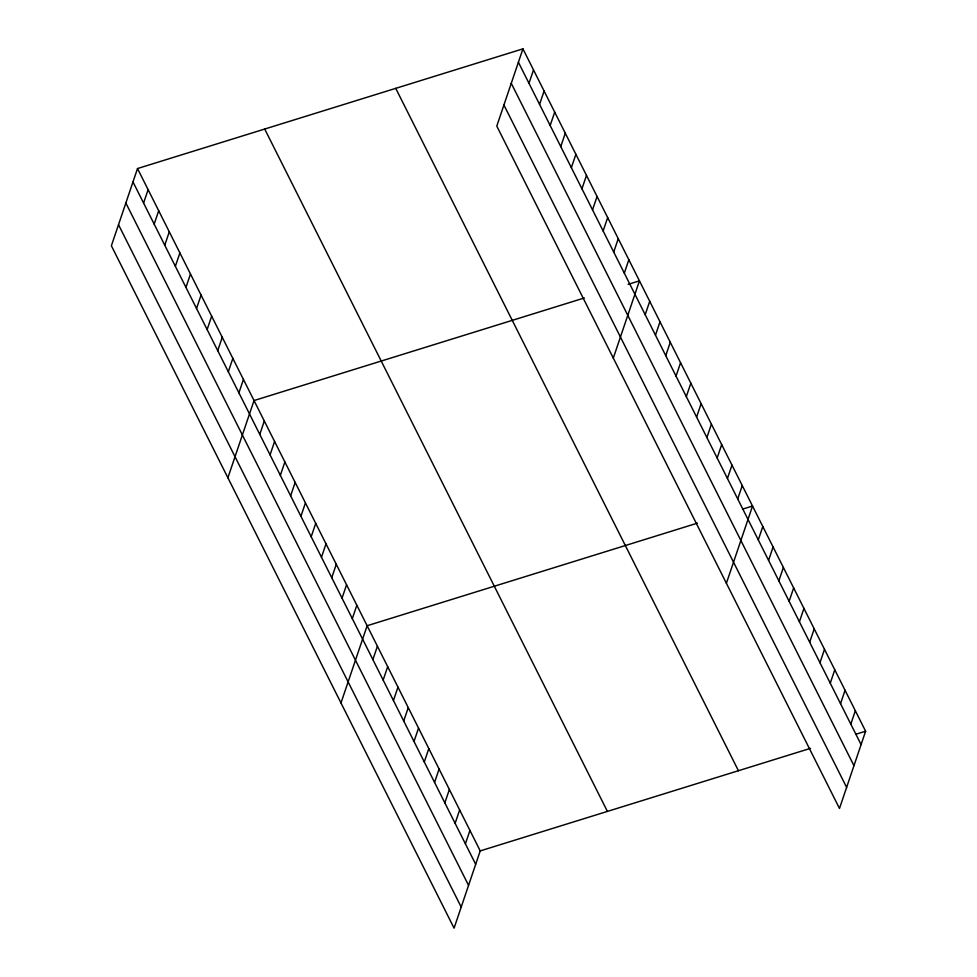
<?xml version="1.0" encoding="UTF-8"?>
<svg xmlns="http://www.w3.org/2000/svg" width="977" height="977" viewBox="0 0 977 977"><rect width="100%" height="100%" fill="white"/><g stroke="black" fill="none" stroke-linecap="round" stroke-linejoin="round"><path stroke-width="1.47" d="M137.513 168.545L111.378 245.777L454.073 928.15L480.22 850.906L137.513 168.545L522.927 48.85L865.622 731.223L839.487 808.455L496.78 126.094L522.927 48.85M143.582 203.021L148.113 189.636M154.171 224.112L158.701 210.727M164.759 245.203L169.302 231.818M175.359 266.294L179.89 252.909M185.948 287.385L190.478 274M196.548 308.476L201.079 295.091M207.136 329.567L211.667 316.182M217.724 350.658L222.255 337.273M228.325 371.748L232.856 358.364M238.913 392.839L243.444 379.455M227.897 477.79L254.032 400.546L584.331 297.973M259.784 434.411L264.315 421.014M270.067 454.879L274.598 441.482M280.35 475.347L284.881 461.962M290.633 495.815L295.164 482.43M300.916 516.283L305.447 502.899M311.187 536.764L315.73 523.367M321.47 557.232L326 543.847M331.753 577.7L336.283 564.315M342.035 598.168L346.566 584.783M528.984 83.326L533.515 69.941M352.318 618.649L356.849 605.251M539.573 104.417L544.104 91.032M340.985 702.964L367.132 625.732L697.419 523.147M550.173 125.508L554.704 112.123M372.884 659.585L377.415 646.2M560.761 146.599L565.292 133.214M383.155 680.053L387.686 666.668M571.35 167.702L575.893 154.305M393.438 700.533L397.969 687.136M581.95 188.793L586.481 175.396M403.721 721.002L408.252 707.617M592.538 209.884L597.069 196.487M414.004 741.47L418.535 728.085M603.127 230.975L607.67 217.578M424.287 761.938L428.818 748.553M613.727 252.066L618.258 238.669M434.57 782.418L439.1 769.021M444.84 802.886L449.383 789.489M624.315 273.157L628.846 259.76M455.123 823.355L459.654 809.97M613.3 358.095L639.447 280.851L628.138 284.368M465.406 843.823L469.937 830.438M645.186 314.716L649.729 301.331M655.469 335.184L660 321.799M665.752 355.652L670.283 342.268M676.035 376.133L680.566 362.736M686.318 396.601L690.849 383.216M696.601 417.069L701.132 403.684M706.884 437.537L711.415 424.152M717.155 458.018L721.685 444.62M727.438 478.486L731.968 465.101M737.72 498.954L742.251 485.569M726.387 583.281L752.534 506.037L742.642 509.115M758.286 539.902L762.817 526.505M768.569 560.371L773.1 546.973M778.84 580.839L783.383 567.454M789.123 601.307L793.654 587.922M799.406 621.787L803.937 608.39M809.689 642.255L814.22 628.858M819.972 662.724L824.503 649.339M830.255 683.192L834.785 669.807M840.538 703.66L845.068 690.275M850.808 724.14L855.351 710.743M480.22 850.906L810.519 748.333M855.73 734.289L865.622 731.223M518.396 62.235L861.091 744.608M511.264 83.314L853.959 765.675M503.912 105.015L846.619 787.389M395.734 88.345L738.441 770.719M264.706 129.037L607.401 811.411M132.982 181.93L475.689 864.303M125.85 202.996L468.557 885.37M118.51 224.71L461.205 907.083"/></g></svg>
